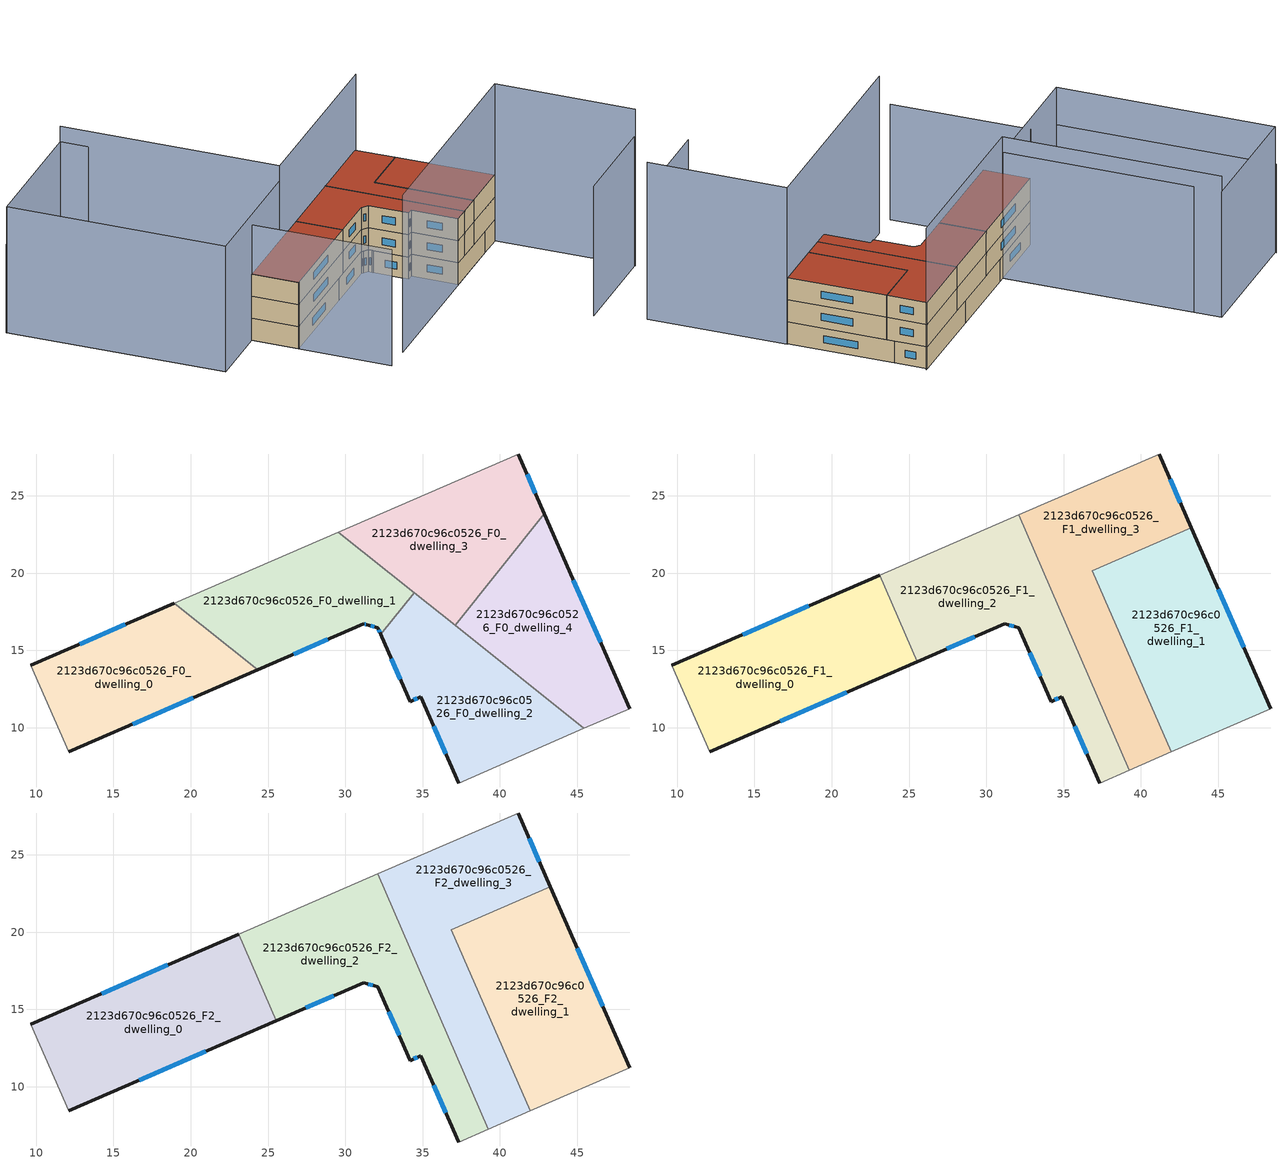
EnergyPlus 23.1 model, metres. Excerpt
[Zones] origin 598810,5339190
2123d670c96c0526_F0_dwelling_0
 floor ground (EU_floor_Construction): 24.32,13.75 12.09,8.43 9.66,14.04 18.93,18.06 z0
 wall outside (EU_wall_Construction): 12.09,8.43 24.32,13.75 / 18.93,18.06 9.66,14.04 z0:3
 wall to 2123d670c96c0526_F0_dwelling_1 (EU_wall_Construction): 24.32,13.75 18.93,18.06 z0:3
 wall adiabatic (EU_wall_Construction): 9.66,14.04 12.09,8.43 z0:3
 window (EU_Window_Construction): 16.25,10.24 20.16,11.94 / 15.77,16.69 12.81,15.41 z1.02:1.98
2123d670c96c0526_F0_dwelling_1
 floor ground (EU_floor_Construction): 34.45,18.74 32.3,16.04 32.1,16.48 31.39,16.67 31.19,16.73 24.32,13.75 18.93,18.06 29.54,22.67 z0
 wall outside (EU_wall_Construction): 24.32,13.75 31.19,16.73 31.39,16.67 32.1,16.48 32.3,16.04 z0:3
 wall adiabatic (EU_wall_Construction): 29.54,22.67 18.93,18.06 z0:3
 wall to 2123d670c96c0526_F0_dwelling_2 (EU_wall_Construction): 32.3,16.04 34.45,18.74 z0:3
 wall to 2123d670c96c0526_F0_dwelling_3 (EU_wall_Construction): 34.45,18.74 29.54,22.67 z0:3
 window (EU_Window_Construction): 31.26,16.71 31.32,16.69 / 26.66,14.76 28.85,15.71 / 32.17,16.33 32.23,16.19 / 31.63,16.61 31.86,16.55 z1.02:1.98
2123d670c96c0526_F0_dwelling_2
 floor ground (EU_floor_Construction): 45.44,9.95 37.34,6.42 34.9,12.01 34.19,11.7 32.35,15.9 32.3,16.04 34.45,18.74 z0
 wall outside (EU_wall_Construction): 32.3,16.04 32.35,15.9 34.19,11.7 34.9,12.01 37.34,6.42 z0:3
 wall adiabatic (EU_wall_Construction): 37.34,6.42 45.44,9.95 z0:3
 wall to 2123d670c96c0526_F0_dwelling_4 (EU_wall_Construction): 45.44,9.95 37.1,16.62 z0:3
 wall to 2123d670c96c0526_F0_dwelling_3 (EU_wall_Construction): 37.1,16.62 34.46,18.74 z0:3
 window (EU_Window_Construction): 35.73,10.11 36.51,8.33 / 34.43,11.81 34.66,11.9 / 32.98,14.47 33.57,13.13 z1.02:1.98
2123d670c96c0526_F0_dwelling_3
 floor ground (EU_floor_Construction): 41.19,27.72 42.88,23.84 37.1,16.62 29.54,22.67 z0
 wall outside (EU_wall_Construction): 42.88,23.84 41.19,27.72 z0:3
 wall to 2123d670c96c0526_F0_dwelling_4 (EU_wall_Construction): 37.1,16.62 42.88,23.84 z0:3
 wall adiabatic (EU_wall_Construction): 41.19,27.72 29.54,22.67 z0:3
 window (EU_Window_Construction): 42.31,25.16 41.76,26.4 z1.02:1.98
2123d670c96c0526_F0_dwelling_4
 floor ground (EU_floor_Construction): 42.88,23.84 48.4,11.24 45.44,9.95 37.1,16.62 z0
 wall outside (EU_wall_Construction): 48.4,11.24 42.88,23.84 z0:3
 wall adiabatic (EU_wall_Construction): 45.44,9.95 48.4,11.24 z0:3
 window (EU_Window_Construction): 46.52,15.53 44.76,19.56 z1.02:1.98
2123d670c96c0526_F1_dwelling_0
 floor to 2123d670c96c0526_F0_dwelling_0 (EU_floor_Construction): 24.32,13.75 12.09,8.43 9.66,14.04 18.93,18.06 z3
 floor to 2123d670c96c0526_F0_dwelling_1 (EU_floor_Construction): 23.1,19.87 25.53,14.27 24.32,13.75 18.93,18.06 z3
 wall outside (EU_wall_Construction): 23.1,19.87 9.66,14.04 / 12.09,8.43 25.53,14.27 z3:6
 wall adiabatic (EU_wall_Construction): 9.66,14.04 12.09,8.43 z3:6
 wall to 2123d670c96c0526_F1_dwelling_2 (EU_wall_Construction): 25.53,14.27 23.1,19.87 z3:6
 window (EU_Window_Construction): 18.52,17.89 14.23,16.03 / 16.66,10.42 20.96,12.28 z4.02:4.98
2123d670c96c0526_F1_dwelling_1
 floor to 2123d670c96c0526_F0_dwelling_4 (EU_floor_Construction): 43.28,22.95 48.4,11.24 45.44,9.95 39.11,15.02 37.95,17.68 41.57,22.21 z3
 floor to 2123d670c96c0526_F0_dwelling_2 (EU_floor_Construction): 45.44,9.95 41.96,8.44 39.11,15.02 z3
 floor to 2123d670c96c0526_F0_dwelling_3 (EU_floor_Construction): 41.57,22.21 37.95,17.68 36.87,20.17 z3
 wall outside (EU_wall_Construction): 48.4,11.24 43.28,22.95 z3:6
 wall adiabatic (EU_wall_Construction): 41.96,8.44 48.4,11.24 z3:6
 wall to 2123d670c96c0526_F1_dwelling_3 (EU_wall_Construction): 43.28,22.95 36.87,20.17 41.96,8.44 z3:6
 window (EU_Window_Construction): 46.66,15.22 45.02,18.96 z4.02:4.98
2123d670c96c0526_F1_dwelling_2
 floor to 2123d670c96c0526_F0_dwelling_1 (EU_floor_Construction): 34.17,18.96 34.34,18.59 32.3,16.04 32.1,16.48 31.39,16.67 31.19,16.73 25.53,14.27 23.1,19.87 29.54,22.67 z3
 floor to 2123d670c96c0526_F0_dwelling_2 (EU_floor_Construction): 34.34,18.59 39.25,7.26 37.34,6.42 34.9,12.01 34.19,11.7 32.35,15.9 32.32,15.99 32.3,16.04 z3
 floor to 2123d670c96c0526_F0_dwelling_3 (EU_floor_Construction): 32.09,23.77 34.17,18.96 29.54,22.67 z3
 wall outside (EU_wall_Construction): 25.53,14.27 31.19,16.73 32.1,16.48 34.19,11.7 34.9,12.01 37.34,6.42 z3:6
 wall adiabatic (EU_wall_Construction): 32.09,23.77 23.1,19.87 / 37.34,6.42 39.25,7.25 z3:6
 wall to 2123d670c96c0526_F1_dwelling_3 (EU_wall_Construction): 39.25,7.25 32.09,23.77 z3:6
 window (EU_Window_Construction): 32.81,14.85 33.48,13.33 / 31.5,16.64 31.79,16.57 / 27.45,15.1 29.26,15.89 / 35.73,10.11 36.51,8.33 / 34.43,11.81 34.66,11.9 z4.02:4.98
2123d670c96c0526_F1_dwelling_3
 floor to 2123d670c96c0526_F0_dwelling_2 (EU_floor_Construction): 39.11,15.02 41.96,8.44 39.25,7.26 34.34,18.59 34.45,18.74 z3
 floor to 2123d670c96c0526_F0_dwelling_3 (EU_floor_Construction): 41.19,27.72 42.88,23.84 41.57,22.21 36.87,20.17 37.95,17.68 37.1,16.62 34.17,18.96 32.09,23.77 z3
 floor to 2123d670c96c0526_F0_dwelling_1 (EU_floor_Construction): 34.45,18.74 34.34,18.59 34.17,18.96 z3
 floor to 2123d670c96c0526_F0_dwelling_4 (EU_floor_Construction): 42.88,23.84 43.28,22.95 41.57,22.21 z3; 37.95,17.68 39.11,15.02 37.1,16.62 z3
 wall outside (EU_wall_Construction): 43.28,22.95 41.19,27.72 z3:6
 wall adiabatic (EU_wall_Construction): 41.19,27.72 32.09,23.77 / 39.25,7.25 41.96,8.44 z3:6
 window (EU_Window_Construction): 42.57,24.57 41.9,26.09 z4.02:4.98
2123d670c96c0526_F2_dwelling_0
 floor to 2123d670c96c0526_F1_dwelling_0 (EU_floor_Construction): 23.1,19.87 25.53,14.27 12.09,8.43 9.66,14.04 z6
 wall outside (EU_wall_Construction): 23.1,19.87 9.66,14.04 / 12.09,8.43 25.53,14.27 z6:9
 wall adiabatic (EU_wall_Construction): 9.66,14.04 12.09,8.43 z6:9
 wall to 2123d670c96c0526_F2_dwelling_2 (EU_wall_Construction): 25.53,14.27 23.1,19.87 z6:9
 window (EU_Window_Construction): 18.52,17.89 14.23,16.03 / 16.66,10.42 20.96,12.28 z7.02:7.98
 roof outside (EU_roof_Construction): 25.53,14.27 23.1,19.87 9.66,14.04 12.09,8.43 z9
2123d670c96c0526_F2_dwelling_1
 floor to 2123d670c96c0526_F1_dwelling_1 (EU_floor_Construction): 43.28,22.95 48.4,11.24 41.96,8.44 36.87,20.17 z6
 wall outside (EU_wall_Construction): 48.4,11.24 43.28,22.95 z6:9
 wall adiabatic (EU_wall_Construction): 41.96,8.44 48.4,11.24 z6:9
 wall to 2123d670c96c0526_F2_dwelling_3 (EU_wall_Construction): 43.28,22.95 36.87,20.17 41.96,8.44 z6:9
 window (EU_Window_Construction): 46.66,15.22 45.02,18.96 z7.02:7.98
 roof outside (EU_roof_Construction): 48.4,11.24 43.28,22.95 36.87,20.17 41.96,8.44 z9
2123d670c96c0526_F2_dwelling_2
 floor to 2123d670c96c0526_F1_dwelling_2 (EU_floor_Construction): 32.09,23.77 39.25,7.25 37.34,6.42 34.9,12.01 34.19,11.7 32.1,16.48 31.19,16.73 25.53,14.27 23.1,19.87 z6
 wall outside (EU_wall_Construction): 25.53,14.27 31.19,16.73 32.1,16.48 34.19,11.7 34.9,12.01 37.34,6.42 z6:9
 wall adiabatic (EU_wall_Construction): 32.09,23.77 23.1,19.87 / 37.34,6.42 39.25,7.25 z6:9
 wall to 2123d670c96c0526_F2_dwelling_3 (EU_wall_Construction): 39.25,7.25 32.09,23.77 z6:9
 window (EU_Window_Construction): 32.81,14.85 33.48,13.33 / 31.5,16.64 31.79,16.57 / 27.45,15.1 29.26,15.89 / 35.73,10.11 36.51,8.33 / 34.43,11.81 34.66,11.9 z7.02:7.98
 roof outside (EU_roof_Construction): 39.25,7.25 32.09,23.77 23.1,19.87 25.53,14.27 31.19,16.73 32.1,16.48 34.19,11.7 34.9,12.01 37.34,6.42 z9
2123d670c96c0526_F2_dwelling_3
 floor to 2123d670c96c0526_F1_dwelling_3 (EU_floor_Construction): 41.19,27.72 43.28,22.95 36.87,20.17 41.96,8.44 39.25,7.25 32.09,23.77 z6
 wall outside (EU_wall_Construction): 43.28,22.95 41.19,27.72 z6:9
 wall adiabatic (EU_wall_Construction): 41.19,27.72 32.09,23.77 / 39.25,7.25 41.96,8.44 z6:9
 window (EU_Window_Construction): 42.57,24.57 41.9,26.09 z7.02:7.98
 roof outside (EU_roof_Construction): 41.96,8.44 36.87,20.17 43.28,22.95 41.19,27.72 32.09,23.77 39.25,7.25 z9
shading: -9.65,36.46 1.68,10.57 z0:12; 43.09,-10.77 55.63,-5.26 z0:17.6; 20.27,-1 48.5,11.33 / 48.5,11.33 55.74,-5.24 z0:21.3; 9.65,14.06 16.86,-2.5 z0:15.7; 6.85,43.6 18.16,17.73 / 18.16,17.73 1.68,10.53 / 1.68,10.53 -9.63,36.4 / -9.63,36.4 6.85,43.6 z0:17.1; 41.42,27.82 18.18,17.66 / 18.18,17.66 6.85,43.6 z0:19.2
[Building]
EU S2 Campaign: North Axis=0; Terrain=City; Solar Distribution=FullExterior
[Site:Location]
Vienna: Latitude=48; Longitude=16.5; Time Zone=1; Elevation=183
[SizingPeriod:WeatherFileDays]
AnnualSizingPeriod: Begin Month=1; Begin Day of Month=1; End Month=12; End Day of Month=31; Day of Week for Start Day=Monday; Use Weather File Daylight Saving Period=No; Use Weather File Rain and Snow Indicators=No
[MATERIAL]
EU_InternalMass_Material: Roughness=MediumRough; Thickness=0.1; Conductivity=1; Density=1800; Specific Heat=900; Thermal Absorptance=0.9; Solar Absorptance=0.7; Visible Absorptance=0.7
[MATERIAL:NOMASS] Roughness=MediumRough; Thermal Absorptance=0.9; Solar Absorptance=0.7; Visible Absorptance=0.7
Name | Thermal Resistance
EU_wall_NoMass | 0.942466
EU_roof_NoMass | 0.551687
EU_floor_NoMass | 0.66527
[WINDOWMATERIAL:SIMPLEGLAZINGSYSTEM]
EU_Window_SimpleGlazing: UFactor=2.03367; Solar Heat Gain Coefficient=0.65; Visible Transmittance=0.65
[CONSTRUCTION]
EU_wall_Construction: EU_wall_NoMass
EU_roof_Construction: EU_roof_NoMass
EU_floor_Construction: EU_floor_NoMass
EU_Window_Construction: EU_Window_SimpleGlazing
EU_InternalMass_Construction: EU_InternalMass_Material
[ZONE] Type=1; Multiplier=1; Ceiling Height=autocalculate; Floor Area=autocalculate; Part of Total Floor Area=Yes
Name | Volume
2123d670c96c0526_F0_dwelling_0 | 214.813
2123d670c96c0526_F1_dwelling_0; 2123d670c96c0526_F2_dwelling_0 | 268.504
2123d670c96c0526_F0_dwelling_1 | 214.798
2123d670c96c0526_F1_dwelling_1; 2123d670c96c0526_F2_dwelling_1 | 268.529
2123d670c96c0526_F0_dwelling_2 | 214.805
2123d670c96c0526_F1_dwelling_2; 2123d670c96c0526_F2_dwelling_2 | 268.481
2123d670c96c0526_F0_dwelling_3 | 214.817
2123d670c96c0526_F1_dwelling_3; 2123d670c96c0526_F2_dwelling_3 | 268.522
2123d670c96c0526_F0_dwelling_4 | 214.783
[INTERNALMASS] Construction=EU_InternalMass_Construction
Name | Zone or ZoneList | Surface Area
2123d670c96c0526_F0_dwelling_0_EU_InternalMass | 2123d670c96c0526_F0_dwelling_0 | 71.6045
2123d670c96c0526_F0_dwelling_1_EU_InternalMass | 2123d670c96c0526_F0_dwelling_1 | 71.5993
2123d670c96c0526_F0_dwelling_2_EU_InternalMass | 2123d670c96c0526_F0_dwelling_2 | 71.6046
2123d670c96c0526_F0_dwelling_3_EU_InternalMass | 2123d670c96c0526_F0_dwelling_3 | 71.6066
2123d670c96c0526_F0_dwelling_4_EU_InternalMass | 2123d670c96c0526_F0_dwelling_4 | 71.5949
2123d670c96c0526_F1_dwelling_0_EU_InternalMass | 2123d670c96c0526_F1_dwelling_0 | 89.5009
2123d670c96c0526_F1_dwelling_1_EU_InternalMass | 2123d670c96c0526_F1_dwelling_1 | 89.5111
2123d670c96c0526_F1_dwelling_2_EU_InternalMass | 2123d670c96c0526_F1_dwelling_2 | 89.4925
2123d670c96c0526_F1_dwelling_3_EU_InternalMass | 2123d670c96c0526_F1_dwelling_3 | 89.5048
2123d670c96c0526_F2_dwelling_0_EU_InternalMass | 2123d670c96c0526_F2_dwelling_0 | 89.5009
2123d670c96c0526_F2_dwelling_1_EU_InternalMass | 2123d670c96c0526_F2_dwelling_1 | 89.5111
2123d670c96c0526_F2_dwelling_2_EU_InternalMass | 2123d670c96c0526_F2_dwelling_2 | 89.4925
2123d670c96c0526_F2_dwelling_3_EU_InternalMass | 2123d670c96c0526_F2_dwelling_3 | 89.5048
[OTHEREQUIPMENT] Fuel Type=Electricity; Design Level Calculation Method=Watts/Area; Power per Zone Floor Area=1; Fraction Latent=0; Fraction Radiant=0; Fraction Lost=0; Carbon Dioxide Generation Rate=0; EndUse Subcategory=EU_Step8_InternalGains
Name | Zone or ZoneList or Space or SpaceList | Schedule
EU_Step8_InternalGain_2123d670c96c0526_F0_dwelling_0_f000 | 2123d670c96c0526_F0_dwelling_0 | EU_Step8_GainSchedule_2123d670c96c0526_F0_dwelling_0_f000
EU_Step8_InternalGain_2123d670c96c0526_F0_dwelling_1_f000 | 2123d670c96c0526_F0_dwelling_1 | EU_Step8_GainSchedule_2123d670c96c0526_F0_dwelling_1_f000
EU_Step8_InternalGain_2123d670c96c0526_F0_dwelling_2_f000 | 2123d670c96c0526_F0_dwelling_2 | EU_Step8_GainSchedule_2123d670c96c0526_F0_dwelling_2_f000
EU_Step8_InternalGain_2123d670c96c0526_F0_dwelling_3_f000 | 2123d670c96c0526_F0_dwelling_3 | EU_Step8_GainSchedule_2123d670c96c0526_F0_dwelling_3_f000
EU_Step8_InternalGain_2123d670c96c0526_F0_dwelling_4_f000 | 2123d670c96c0526_F0_dwelling_4 | EU_Step8_GainSchedule_2123d670c96c0526_F0_dwelling_4_f000
EU_Step8_InternalGain_2123d670c96c0526_F1_dwelling_0_f000 | 2123d670c96c0526_F1_dwelling_0 | EU_Step8_GainSchedule_2123d670c96c0526_F1_dwelling_0_f000
EU_Step8_InternalGain_2123d670c96c0526_F1_dwelling_1_f000 | 2123d670c96c0526_F1_dwelling_1 | EU_Step8_GainSchedule_2123d670c96c0526_F1_dwelling_1_f000
EU_Step8_InternalGain_2123d670c96c0526_F1_dwelling_2_f000 | 2123d670c96c0526_F1_dwelling_2 | EU_Step8_GainSchedule_2123d670c96c0526_F1_dwelling_2_f000
EU_Step8_InternalGain_2123d670c96c0526_F1_dwelling_3_f000 | 2123d670c96c0526_F1_dwelling_3 | EU_Step8_GainSchedule_2123d670c96c0526_F1_dwelling_3_f000
EU_Step8_InternalGain_2123d670c96c0526_F2_dwelling_0_f000 | 2123d670c96c0526_F2_dwelling_0 | EU_Step8_GainSchedule_2123d670c96c0526_F2_dwelling_0_f000
EU_Step8_InternalGain_2123d670c96c0526_F2_dwelling_1_f000 | 2123d670c96c0526_F2_dwelling_1 | EU_Step8_GainSchedule_2123d670c96c0526_F2_dwelling_1_f000
EU_Step8_InternalGain_2123d670c96c0526_F2_dwelling_2_f000 | 2123d670c96c0526_F2_dwelling_2 | EU_Step8_GainSchedule_2123d670c96c0526_F2_dwelling_2_f000
EU_Step8_InternalGain_2123d670c96c0526_F2_dwelling_3_f000 | 2123d670c96c0526_F2_dwelling_3 | EU_Step8_GainSchedule_2123d670c96c0526_F2_dwelling_3_f000
[ZONEVENTILATION:DESIGNFLOWRATE] Schedule=EU_AlwaysOn; Design Flow Rate Calculation Method=AirChanges/Hour; Air Changes per Hour=0.530523; Ventilation Type=Natural; Fan Pressure Rise=0; Fan Total Efficiency=1; Constant Term Coefficient=1; Temperature Term Coefficient=0; Velocity Term Coefficient=0; Velocity Squared Term Coefficient=0; Minimum Indoor Temperature=-100; Maximum Indoor Temperature=100; Delta Temperature=-100; Minimum Outdoor Temperature=-100; Maximum Outdoor Temperature=100; Maximum Wind Speed=40
Name | Zone or ZoneList or Space or SpaceList
EU_ConstantAir_2123d670c96c0526_F0_dwelling_0 | 2123d670c96c0526_F0_dwelling_0
EU_ConstantAir_2123d670c96c0526_F0_dwelling_1 | 2123d670c96c0526_F0_dwelling_1
EU_ConstantAir_2123d670c96c0526_F0_dwelling_2 | 2123d670c96c0526_F0_dwelling_2
EU_ConstantAir_2123d670c96c0526_F0_dwelling_3 | 2123d670c96c0526_F0_dwelling_3
EU_ConstantAir_2123d670c96c0526_F0_dwelling_4 | 2123d670c96c0526_F0_dwelling_4
EU_ConstantAir_2123d670c96c0526_F1_dwelling_0 | 2123d670c96c0526_F1_dwelling_0
EU_ConstantAir_2123d670c96c0526_F1_dwelling_1 | 2123d670c96c0526_F1_dwelling_1
EU_ConstantAir_2123d670c96c0526_F1_dwelling_2 | 2123d670c96c0526_F1_dwelling_2
EU_ConstantAir_2123d670c96c0526_F1_dwelling_3 | 2123d670c96c0526_F1_dwelling_3
EU_ConstantAir_2123d670c96c0526_F2_dwelling_0 | 2123d670c96c0526_F2_dwelling_0
EU_ConstantAir_2123d670c96c0526_F2_dwelling_1 | 2123d670c96c0526_F2_dwelling_1
EU_ConstantAir_2123d670c96c0526_F2_dwelling_2 | 2123d670c96c0526_F2_dwelling_2
EU_ConstantAir_2123d670c96c0526_F2_dwelling_3 | 2123d670c96c0526_F2_dwelling_3
[HVACTEMPLATE:THERMOSTAT] Constant Heating Setpoint=20; Constant Cooling Setpoint=50
EU_HeatOnly_2123d670c96c0526_F0_dwelling_0; EU_HeatOnly_2123d670c96c0526_F0_dwelling_1; EU_HeatOnly_2123d670c96c0526_F0_dwelling_2; EU_HeatOnly_2123d670c96c0526_F0_dwelling_3; EU_HeatOnly_2123d670c96c0526_F0_dwelling_4; EU_HeatOnly_2123d670c96c0526_F1_dwelling_0; EU_HeatOnly_2123d670c96c0526_F1_dwelling_1; EU_HeatOnly_2123d670c96c0526_F1_dwelling_2; EU_HeatOnly_2123d670c96c0526_F1_dwelling_3; EU_HeatOnly_2123d670c96c0526_F2_dwelling_0; EU_HeatOnly_2123d670c96c0526_F2_dwelling_1; EU_HeatOnly_2123d670c96c0526_F2_dwelling_2; EU_HeatOnly_2123d670c96c0526_F2_dwelling_3
[HVACTEMPLATE:ZONE:IDEALLOADSAIRSYSTEM] System Availability Schedule=EU_AlwaysOn; Maximum Heating Supply Air Temperature=50; Minimum Cooling Supply Air Temperature=13; Maximum Heating Supply Air Humidity Ratio=0.0156; Minimum Cooling Supply Air Humidity Ratio=0.0077; Heating Limit=NoLimit; Cooling Limit=NoLimit; Heating Availability Schedule=EU_AlwaysOn; Cooling Availability Schedule=EU_CoolingOff; Dehumidification Control Type=ConstantSensibleHeatRatio; Cooling Sensible Heat Ratio=0.7; Dehumidification Setpoint=60; Humidification Control Type=None; Humidification Setpoint=30; Outdoor Air Method=None; Outdoor Air Flow Rate per Person=0.00944; Outdoor Air Flow Rate per Zone Floor Area=0; Outdoor Air Flow Rate per Zone=0; Demand Controlled Ventilation Type=None; Outdoor Air Economizer Type=NoEconomizer; Heat Recovery Type=None; Sensible Heat Recovery Effectiveness=0.7; Latent Heat Recovery Effectiveness=0.65
Name | Template Thermostat
2123d670c96c0526_F0_dwelling_0 | EU_HeatOnly_2123d670c96c0526_F0_dwelling_0
2123d670c96c0526_F0_dwelling_1 | EU_HeatOnly_2123d670c96c0526_F0_dwelling_1
2123d670c96c0526_F0_dwelling_2 | EU_HeatOnly_2123d670c96c0526_F0_dwelling_2
2123d670c96c0526_F0_dwelling_3 | EU_HeatOnly_2123d670c96c0526_F0_dwelling_3
2123d670c96c0526_F0_dwelling_4 | EU_HeatOnly_2123d670c96c0526_F0_dwelling_4
2123d670c96c0526_F1_dwelling_0 | EU_HeatOnly_2123d670c96c0526_F1_dwelling_0
2123d670c96c0526_F1_dwelling_1 | EU_HeatOnly_2123d670c96c0526_F1_dwelling_1
2123d670c96c0526_F1_dwelling_2 | EU_HeatOnly_2123d670c96c0526_F1_dwelling_2
2123d670c96c0526_F1_dwelling_3 | EU_HeatOnly_2123d670c96c0526_F1_dwelling_3
2123d670c96c0526_F2_dwelling_0 | EU_HeatOnly_2123d670c96c0526_F2_dwelling_0
2123d670c96c0526_F2_dwelling_1 | EU_HeatOnly_2123d670c96c0526_F2_dwelling_1
2123d670c96c0526_F2_dwelling_2 | EU_HeatOnly_2123d670c96c0526_F2_dwelling_2
2123d670c96c0526_F2_dwelling_3 | EU_HeatOnly_2123d670c96c0526_F2_dwelling_3
[SIZING:ZONE] Zone Cooling Design Supply Air Temperature Input Method=SupplyAirTemperature; Zone Cooling Design Supply Air Temperature=13; Zone Heating Design Supply Air Temperature Input Method=SupplyAirTemperature; Zone Heating Design Supply Air Temperature=50; Zone Cooling Design Supply Air Humidity Ratio=0.008; Zone Heating Design Supply Air Humidity Ratio=0.008; Cooling Design Air Flow Method=DesignDay; Cooling Design Air Flow Rate=0; Cooling Minimum Air Flow per Zone Floor Area=0.000762; Cooling Minimum Air Flow=0; Cooling Minimum Air Flow Fraction=0.2; Heating Design Air Flow Method=DesignDay; Heating Design Air Flow Rate=0; Heating Maximum Air Flow per Zone Floor Area=0.002032; Heating Maximum Air Flow=0.141576; Heating Maximum Air Flow Fraction=0.3; Account for Dedicated Outdoor Air System=No; Dedicated Outdoor Air System Control Strategy=NeutralSupplyAir; Dedicated Outdoor Air Low Setpoint Temperature for Design=autosize; Dedicated Outdoor Air High Setpoint Temperature for Design=autosize; Zone Load Sizing Method=Sensible Load Only No Latent Load; Zone Latent Cooling Design Supply Air Humidity Ratio Input Method=HumidityRatioDifference; Zone Cooling Design Supply Air Humidity Ratio Difference=0.005; Zone Latent Heating Design Supply Air Humidity Ratio Input Method=HumidityRatioDifference; Zone Humidification Design Supply Air Humidity Ratio Difference=0.005
2123d670c96c0526_F0_dwelling_0; 2123d670c96c0526_F0_dwelling_1; 2123d670c96c0526_F0_dwelling_2; 2123d670c96c0526_F0_dwelling_3; 2123d670c96c0526_F0_dwelling_4; 2123d670c96c0526_F1_dwelling_0; 2123d670c96c0526_F1_dwelling_1; 2123d670c96c0526_F1_dwelling_2; 2123d670c96c0526_F1_dwelling_3; 2123d670c96c0526_F2_dwelling_0; 2123d670c96c0526_F2_dwelling_1; 2123d670c96c0526_F2_dwelling_2; 2123d670c96c0526_F2_dwelling_3
[SCHEDULE:CONSTANT]
Name | Hourly Value
EU_AlwaysOn | 1
EU_CoolingOff | 0
[SCHEDULE:FILE] Column Number=1; Rows to Skip at Top=0; Number of Hours of Data=8760; Column Separator=Comma; Interpolate to Timestep=No; Minutes per Item=60; Adjust Schedule for Daylight Savings=Yes
Name | File
EU_Step8_GainSchedule_2123d670c96c0526_F0_dwelling_0_f000 | ../../schedules/2123d670c96c0526/2123d670c96c0526_F0_dwelling_0_f000_gain.csv
EU_Step8_GainSchedule_2123d670c96c0526_F0_dwelling_1_f000 | ../../schedules/2123d670c96c0526/2123d670c96c0526_F0_dwelling_1_f000_gain.csv
EU_Step8_GainSchedule_2123d670c96c0526_F0_dwelling_2_f000 | ../../schedules/2123d670c96c0526/2123d670c96c0526_F0_dwelling_2_f000_gain.csv
EU_Step8_GainSchedule_2123d670c96c0526_F0_dwelling_3_f000 | ../../schedules/2123d670c96c0526/2123d670c96c0526_F0_dwelling_3_f000_gain.csv
EU_Step8_GainSchedule_2123d670c96c0526_F0_dwelling_4_f000 | ../../schedules/2123d670c96c0526/2123d670c96c0526_F0_dwelling_4_f000_gain.csv
EU_Step8_GainSchedule_2123d670c96c0526_F1_dwelling_0_f000 | ../../schedules/2123d670c96c0526/2123d670c96c0526_F1_dwelling_0_f000_gain.csv
EU_Step8_GainSchedule_2123d670c96c0526_F1_dwelling_1_f000 | ../../schedules/2123d670c96c0526/2123d670c96c0526_F1_dwelling_1_f000_gain.csv
EU_Step8_GainSchedule_2123d670c96c0526_F1_dwelling_2_f000 | ../../schedules/2123d670c96c0526/2123d670c96c0526_F1_dwelling_2_f000_gain.csv
EU_Step8_GainSchedule_2123d670c96c0526_F1_dwelling_3_f000 | ../../schedules/2123d670c96c0526/2123d670c96c0526_F1_dwelling_3_f000_gain.csv
EU_Step8_GainSchedule_2123d670c96c0526_F2_dwelling_0_f000 | ../../schedules/2123d670c96c0526/2123d670c96c0526_F2_dwelling_0_f000_gain.csv
EU_Step8_GainSchedule_2123d670c96c0526_F2_dwelling_1_f000 | ../../schedules/2123d670c96c0526/2123d670c96c0526_F2_dwelling_1_f000_gain.csv
EU_Step8_GainSchedule_2123d670c96c0526_F2_dwelling_2_f000 | ../../schedules/2123d670c96c0526/2123d670c96c0526_F2_dwelling_2_f000_gain.csv
EU_Step8_GainSchedule_2123d670c96c0526_F2_dwelling_3_f000 | ../../schedules/2123d670c96c0526/2123d670c96c0526_F2_dwelling_3_f000_gain.csv
